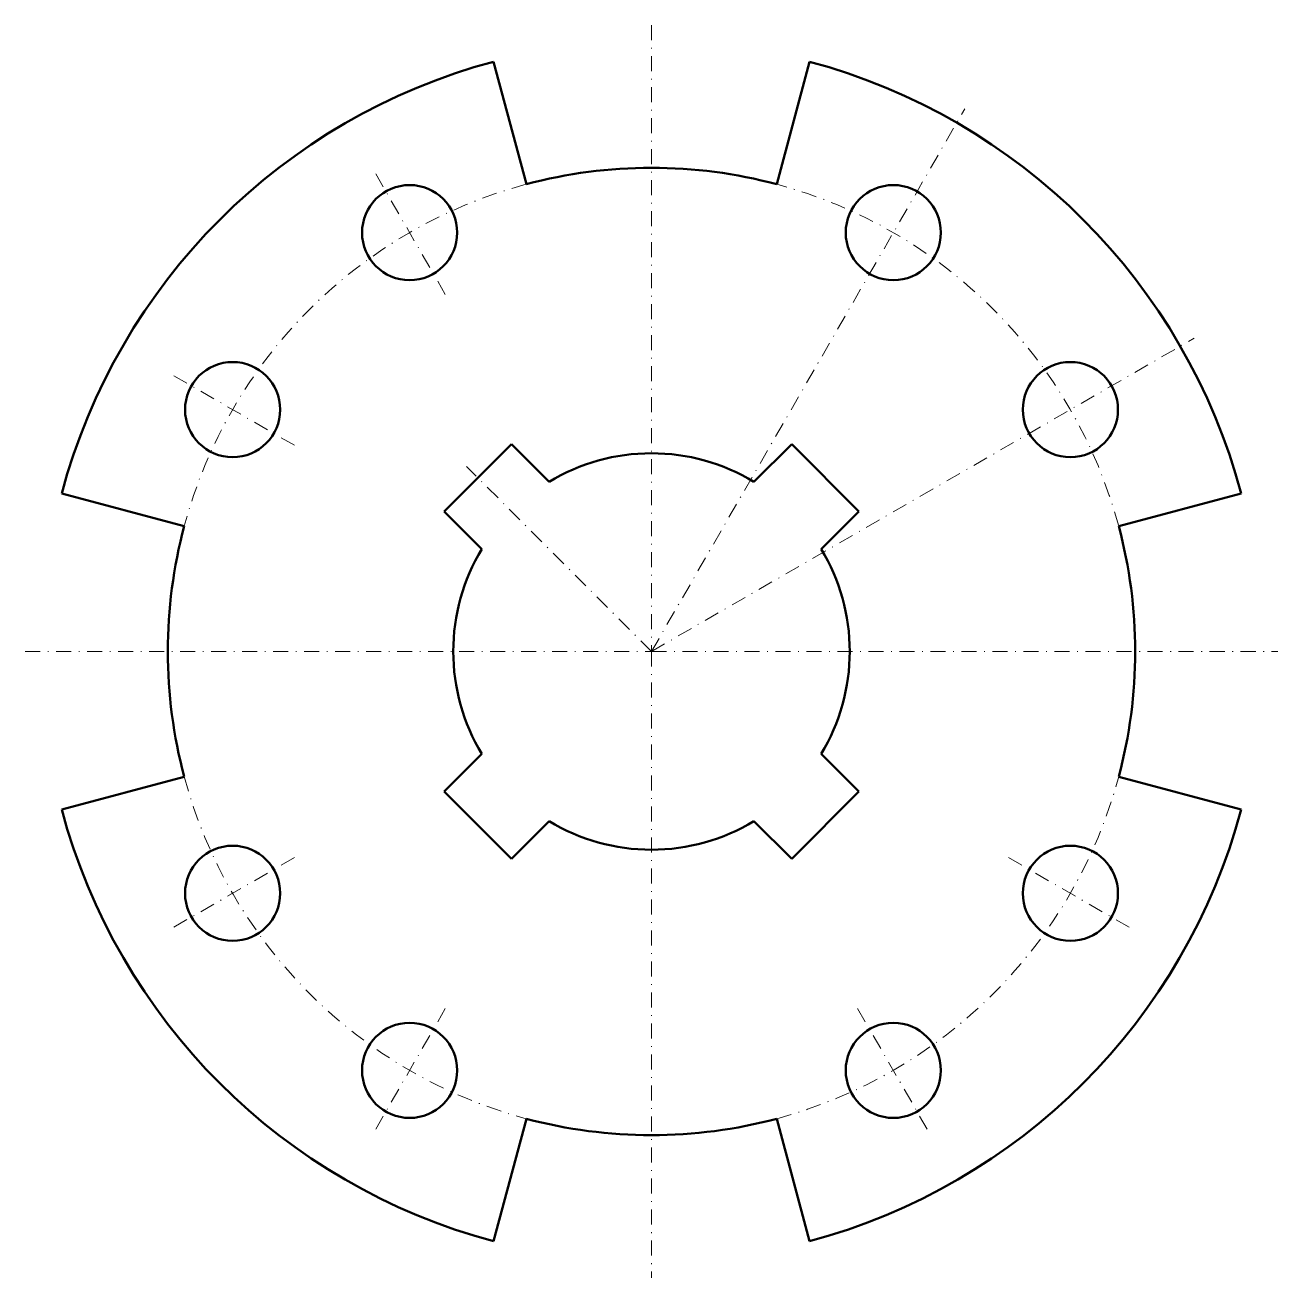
# Model space of a CAD drawing. Header units: millimetres. Extents: x 472 to 630, y 290 to 448.
import ezdxf

# ---------------------------------------------------------------- set-up
doc = ezdxf.new("R2010")
doc.units = ezdxf.units.MM
doc.header["$LTSCALE"] = 0.3
doc.linetypes.add('DASHDOT2', pattern=[12.7, 6.35, -3.175, 0, -3.175])
doc.layers.add('Eje', color=3, linetype='DASHDOT2', lineweight=18)
doc.layers.add('Perfil visible', color=7, linetype='Continuous', lineweight=50)

msp = doc.modelspace()

# ---------------------------------------------------------------- linework, layer by layer
at = {"layer": 'Eje'}
for p, q in [((550.73, 447.54), (550.73, 368.54)), ((550.73, 368.54), (590.23, 436.95)), ((524.73, 413.57), (515.73, 429.16)), ((550.73, 368.54), (619.15, 408.04)), ((505.7, 394.54), (490.11, 403.54)), ((550.73, 368.54), (527.4, 391.87)), ((471.73, 368.54), (550.73, 368.54)), ((550.73, 368.54), (629.73, 368.54)), ((550.73, 368.54), (550.73, 289.54)), ((505.7, 342.54), (490.11, 333.54)), ((595.77, 342.54), (611.35, 333.54)), ((524.73, 323.5), (515.73, 307.91)), ((576.73, 323.5), (585.73, 307.91))]:
    msp.add_line(p, q, dxfattribs=at)
for start, end in [(105, 165), (15, 75), (195, 255), (285, 345)]:
    msp.add_arc((550.73, 368.54), 61, start, end, dxfattribs=at)
at = {"layer": 'Perfil visible'}
for p, q in [((534.95, 427.46), (530.8, 442.91)), ((566.52, 427.46), (570.66, 442.91)), ((533.06, 394.7), (524.57, 386.21)), ((533.06, 394.7), (537.81, 389.94)), ((568.41, 394.7), (563.65, 389.94)), ((568.41, 394.7), (576.9, 386.21)), ((491.81, 384.32), (476.36, 388.46)), ((609.65, 384.32), (625.11, 388.46)), ((524.57, 386.21), (529.33, 381.45)), ((576.9, 386.21), (572.14, 381.45)), ((524.57, 350.86), (529.33, 355.62)), ((576.9, 350.86), (572.14, 355.62)), ((491.81, 352.75), (476.36, 348.61)), ((609.65, 352.75), (625.11, 348.61)), ((524.57, 350.86), (533.06, 342.37)), ((568.41, 342.37), (576.9, 350.86)), ((533.06, 342.37), (537.81, 347.13)), ((568.41, 342.37), (563.65, 347.13)), ((534.95, 309.61), (530.8, 294.16)), ((566.52, 309.61), (570.66, 294.16))]:
    msp.add_line(p, q, dxfattribs=at)
for centre in [(520.23, 421.36), (581.23, 421.36), (497.91, 399.04), (603.56, 399.04), (497.91, 338.04), (603.56, 338.04), (520.23, 315.71), (581.23, 315.71)]:
    msp.add_circle(centre, 6, dxfattribs=at)
for radius, start, end in [(77, 105, 165), (77, 15, 75), (61, 90, 105), (61, 75, 90), (25, 90, 121.1135), (25, 58.8865, 90), (61, 165, 180), (61, 0, 15), (25, 148.8865, 180), (25, 0, 31.1135), (61, 180, 195), (25, 180, 211.1135), (25, 328.8865, 0), (61, 345, 0), (77, 195, 255), (77, 285, 345), (25, 238.8865, 270), (25, 270, 301.1135), (61, 255, 270), (61, 270, 285)]:
    msp.add_arc((550.73, 368.54), radius, start, end, dxfattribs=at)

doc.saveas('drawing.dxf')
